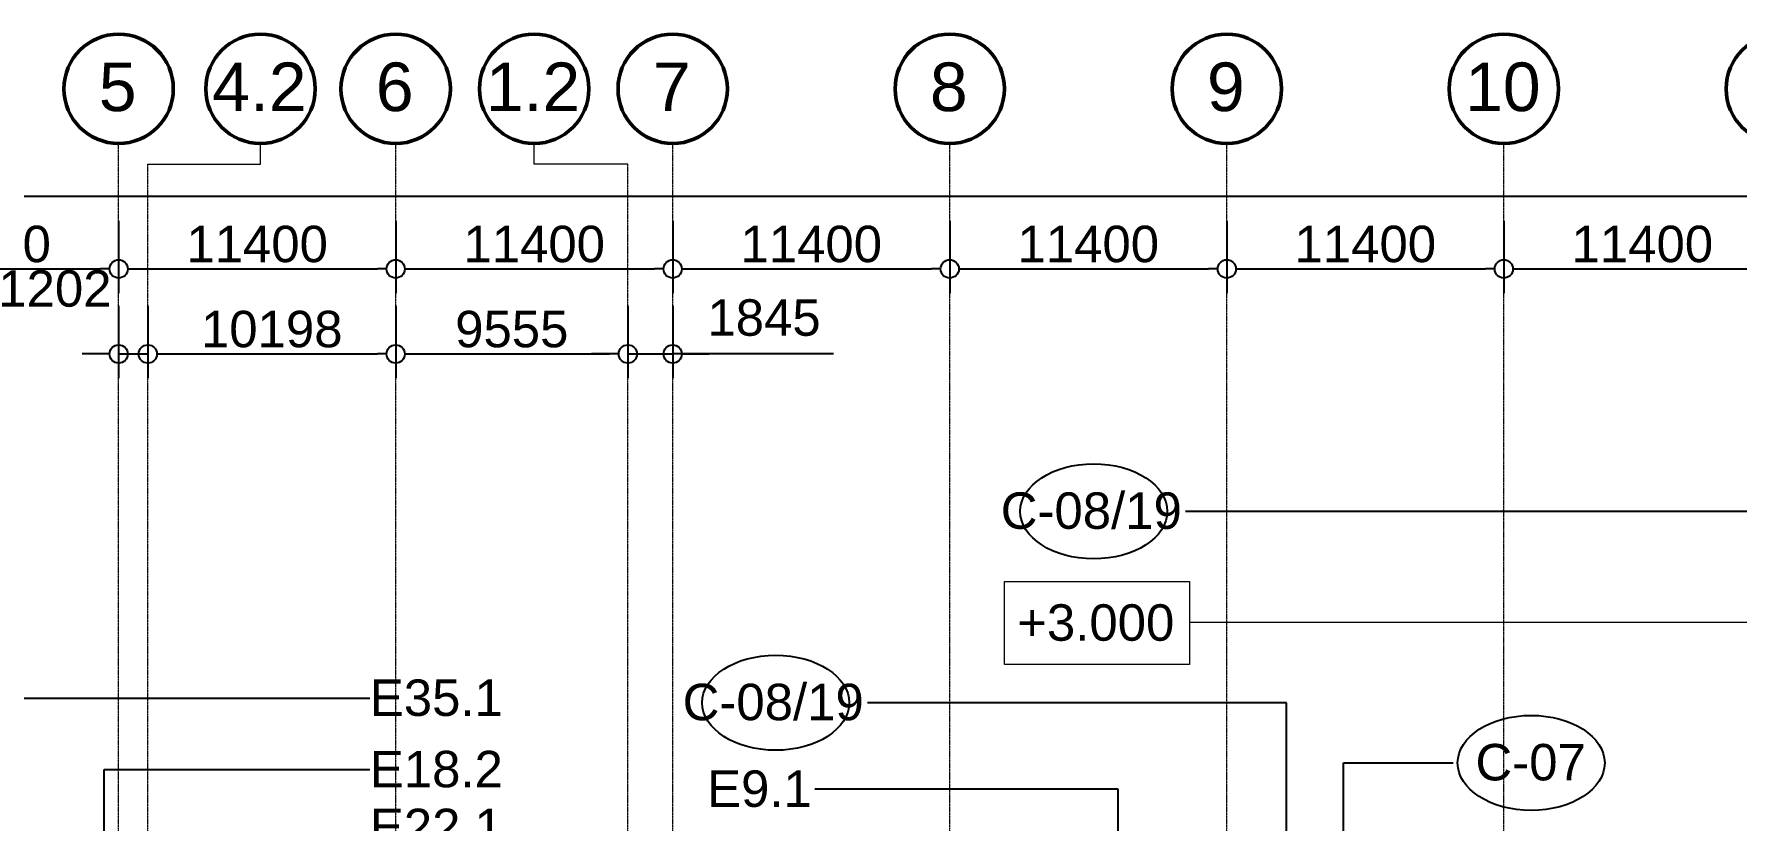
# Model space of a CAD drawing. Header units: millimetres. Extents: x -962357 to -591296, y -195428 to 59420.
# Drawn here: x -873560 to -803488, y 27048 to 59420 of the extents above; entities that cross this region are included whole.
import ezdxf

# ---------------------------------------------------------------- set-up
doc = ezdxf.new("R2010")
doc.units = ezdxf.units.MM
doc.linetypes.add('DPA_Grid _ Level 100', pattern=[10, 5.5, -1.6, 1.3, -1.6])
for name, color, linetype, lineweight in [('A-ANNO-DIMS', 1, 'Continuous', 9), ('A-ANNO-NOTE', 3, 'Continuous', 25), ('A-ROOM-IDEN', 3, 'Continuous', 25), ('G-ANNO-TEXT', 3, 'Continuous', 9), ('S-GRID', 251, 'Continuous', 9), ('S-GRID-IDEN', 3, 'Continuous', 50)]:
    doc.layers.add(name, color=color, linetype=linetype, lineweight=lineweight)
doc.styles.add('Arial', font='arial.ttf', dxfattribs={"height": 2000})
doc.styles.add('Arial_1', font='arial.ttf', dxfattribs={"height": 1500})
doc.dimstyles.new('DPA-DIM-3_0_C-C', dxfattribs={"dimscale": 304.8, "dimtxt": 1530.3891, "dimasz": 2.46063, "dimexe": 3.28084, "dimexo": 0.0625, "dimgap": 0.82021, "dimtad": 1, "dimdec": 0, "dimzin": 0, "dimdsep": 46, "dimtxsty": 'Arial_1', "dimblk1": 'DOTBLANK', "dimblk2": 'DOTBLANK', "dimsah": 1, "dimcen": 0.09, "dimdle": 3.28084, "dimadec": 8, "dimazin": 0, "dimtfac": 1, "dimtdec": 4, "dimtix": 1, "dimtmove": 0, "dimatfit": 3, "dimfxl": 6.56168, "dimfxlon": 1, "dimtvp": 1, "dimtolj": 1, "dimtzin": 0, "dimarcsym": 2})
doc.dimstyles.new('DPA-DIM-3_0_C-C_1', dxfattribs={"dimscale": 304.8, "dimtxt": 1530.3891, "dimasz": 2.46063, "dimexe": 3.28084, "dimexo": 0.0625, "dimgap": 0.82021, "dimtad": 1, "dimdec": 0, "dimzin": 0, "dimdsep": 46, "dimtxsty": 'Arial_1', "dimblk1": 'DOTBLANK', "dimblk2": 'DOTBLANK', "dimsah": 1, "dimcen": 0.09, "dimdle": 3.28084, "dimadec": 8, "dimazin": 0, "dimtfac": 1, "dimtdec": 4, "dimtix": 1, "dimtmove": 1, "dimatfit": 3, "dimfxl": 6.56168, "dimfxlon": 1, "dimtvp": 1, "dimtolj": 1, "dimtzin": 0, "dimarcsym": 2})

# ---------------------------------------------------------------- blocks, each defined once
blk = doc.blocks.new('_DotBlank')
at = {"color": 0, "linetype": 'ByBlock', "lineweight": -2}
blk.add_line((-0.5, 0), (-1, 0), dxfattribs=at)
blk.add_circle((0, 0), 0.5, dxfattribs=at)
blk = doc.blocks.new('DIMBLOCK1-4180-01 LOWER PLATFORM LEVEL - REFLECTED CEILING PLAN')
at = {"layer": 'A-ANNO-DIMS', "color": 0, "lineweight": -2, "transparency": 16777216}
for p, q in [((-913915, 54739), (-913915, 51758)), ((-624615, 54739), (-624615, 51758)), ((-913165, 52758), (-625365, 52758))]:
    blk.add_line(p, q, dxfattribs=at)
at = {"layer": 'Defpoints', "color": 0, "transparency": 16777216}
for p in [(-913915, 54758), (-624615, 54758), (-624615, 52758)]:
    blk.add_point(p, dxfattribs=at)
at = {"layer": 'A-ANNO-DIMS', "color": 0, "lineweight": -2, "transparency": 16777216, "xscale": 750, "yscale": 750, "zscale": 750, "rotation": 180}
blk.add_blockref('_DotBlank', (-913915, 52758), dxfattribs=at)
at = {"layer": 'A-ANNO-DIMS', "color": 0, "lineweight": -2, "transparency": 16777216, "xscale": 750, "yscale": 750, "zscale": 750}
blk.add_blockref('_DotBlank', (-624615, 52758), dxfattribs=at)
at = {"layer": 'A-ANNO-DIMS', "color": 0, "transparency": 16777216, "insert": (-769265, 53774), "char_height": 1500, "width": 8306.48, "attachment_point": 5, "style": 'Arial_1'}
blk.add_mtext('\\A1;289300', dxfattribs=at)
blk = doc.blocks.new('DIMBLOCK5-4180-01 LOWER PLATFORM LEVEL - REFLECTED CEILING PLAN')
at = {"layer": 'A-ANNO-DIMS', "color": 0, "lineweight": -2, "transparency": 16777216}
for p, q in [((-881480, 51739), (-881480, 48758)), ((-870080, 51739), (-870080, 48758)), ((-880730, 49758), (-870830, 49758))]:
    blk.add_line(p, q, dxfattribs=at)
at = {"layer": 'Defpoints', "color": 0, "transparency": 16777216}
for p in [(-881480, 51758), (-870080, 51758), (-870080, 49758)]:
    blk.add_point(p, dxfattribs=at)
at = {"layer": 'A-ANNO-DIMS', "color": 0, "lineweight": -2, "transparency": 16777216, "xscale": 750, "yscale": 750, "zscale": 750, "rotation": 180}
blk.add_blockref('_DotBlank', (-881480, 49758), dxfattribs=at)
at = {"layer": 'A-ANNO-DIMS', "color": 0, "lineweight": -2, "transparency": 16777216, "xscale": 750, "yscale": 750, "zscale": 750}
blk.add_blockref('_DotBlank', (-870080, 49758), dxfattribs=at)
at = {"layer": 'A-ANNO-DIMS', "color": 0, "transparency": 16777216, "insert": (-875780, 50774), "char_height": 1500, "width": 6922.07, "attachment_point": 5, "style": 'Arial_1'}
blk.add_mtext('\\A1;11400', dxfattribs=at)
blk = doc.blocks.new('DIMBLOCK6-4180-01 LOWER PLATFORM LEVEL - REFLECTED CEILING PLAN')
at = {"layer": 'A-ANNO-DIMS', "color": 0, "lineweight": -2, "transparency": 16777216}
for p, q in [((-870080, 51739), (-870080, 48758)), ((-858680, 51739), (-858680, 48758)), ((-869330, 49758), (-859430, 49758))]:
    blk.add_line(p, q, dxfattribs=at)
at = {"layer": 'Defpoints', "color": 0, "transparency": 16777216}
for p in [(-870080, 51758), (-858680, 51758), (-858680, 49758)]:
    blk.add_point(p, dxfattribs=at)
at = {"layer": 'A-ANNO-DIMS', "color": 0, "lineweight": -2, "transparency": 16777216, "xscale": 750, "yscale": 750, "zscale": 750, "rotation": 180}
blk.add_blockref('_DotBlank', (-870080, 49758), dxfattribs=at)
at = {"layer": 'A-ANNO-DIMS', "color": 0, "lineweight": -2, "transparency": 16777216, "xscale": 750, "yscale": 750, "zscale": 750}
blk.add_blockref('_DotBlank', (-858680, 49758), dxfattribs=at)
at = {"layer": 'A-ANNO-DIMS', "color": 0, "transparency": 16777216, "insert": (-864380, 50774), "char_height": 1500, "width": 6922.07, "attachment_point": 5, "style": 'Arial_1'}
blk.add_mtext('\\A1;11400', dxfattribs=at)
blk = doc.blocks.new('DIMBLOCK7-4180-01 LOWER PLATFORM LEVEL - REFLECTED CEILING PLAN')
at = {"layer": 'A-ANNO-DIMS', "color": 0, "lineweight": -2, "transparency": 16777216}
for p, q in [((-858680, 51739), (-858680, 48758)), ((-847280, 51739), (-847280, 48758)), ((-857930, 49758), (-848030, 49758))]:
    blk.add_line(p, q, dxfattribs=at)
at = {"layer": 'Defpoints', "color": 0, "transparency": 16777216}
for p in [(-858680, 51758), (-847280, 51758), (-847280, 49758)]:
    blk.add_point(p, dxfattribs=at)
at = {"layer": 'A-ANNO-DIMS', "color": 0, "lineweight": -2, "transparency": 16777216, "xscale": 750, "yscale": 750, "zscale": 750, "rotation": 180}
blk.add_blockref('_DotBlank', (-858680, 49758), dxfattribs=at)
at = {"layer": 'A-ANNO-DIMS', "color": 0, "lineweight": -2, "transparency": 16777216, "xscale": 750, "yscale": 750, "zscale": 750}
blk.add_blockref('_DotBlank', (-847280, 49758), dxfattribs=at)
at = {"layer": 'A-ANNO-DIMS', "color": 0, "transparency": 16777216, "insert": (-852980, 50774), "char_height": 1500, "width": 6922.07, "attachment_point": 5, "style": 'Arial_1'}
blk.add_mtext('\\A1;11400', dxfattribs=at)
blk = doc.blocks.new('DIMBLOCK8-4180-01 LOWER PLATFORM LEVEL - REFLECTED CEILING PLAN')
at = {"layer": 'A-ANNO-DIMS', "color": 0, "lineweight": -2, "transparency": 16777216}
for p, q in [((-847280, 51739), (-847280, 48758)), ((-835880, 51739), (-835880, 48758)), ((-846530, 49758), (-836630, 49758))]:
    blk.add_line(p, q, dxfattribs=at)
at = {"layer": 'Defpoints', "color": 0, "transparency": 16777216}
for p in [(-847280, 51758), (-835880, 51758), (-835880, 49758)]:
    blk.add_point(p, dxfattribs=at)
at = {"layer": 'A-ANNO-DIMS', "color": 0, "lineweight": -2, "transparency": 16777216, "xscale": 750, "yscale": 750, "zscale": 750, "rotation": 180}
blk.add_blockref('_DotBlank', (-847280, 49758), dxfattribs=at)
at = {"layer": 'A-ANNO-DIMS', "color": 0, "lineweight": -2, "transparency": 16777216, "xscale": 750, "yscale": 750, "zscale": 750}
blk.add_blockref('_DotBlank', (-835880, 49758), dxfattribs=at)
at = {"layer": 'A-ANNO-DIMS', "color": 0, "transparency": 16777216, "insert": (-841580, 50774), "char_height": 1500, "width": 6922.07, "attachment_point": 5, "style": 'Arial_1'}
blk.add_mtext('\\A1;11400', dxfattribs=at)
blk = doc.blocks.new('DIMBLOCK9-4180-01 LOWER PLATFORM LEVEL - REFLECTED CEILING PLAN')
at = {"layer": 'A-ANNO-DIMS', "color": 0, "lineweight": -2, "transparency": 16777216}
for p, q in [((-835880, 51739), (-835880, 48758)), ((-824480, 51739), (-824480, 48758)), ((-835130, 49758), (-825230, 49758))]:
    blk.add_line(p, q, dxfattribs=at)
at = {"layer": 'Defpoints', "color": 0, "transparency": 16777216}
for p in [(-835880, 51758), (-824480, 51758), (-824480, 49758)]:
    blk.add_point(p, dxfattribs=at)
at = {"layer": 'A-ANNO-DIMS', "color": 0, "lineweight": -2, "transparency": 16777216, "xscale": 750, "yscale": 750, "zscale": 750, "rotation": 180}
blk.add_blockref('_DotBlank', (-835880, 49758), dxfattribs=at)
at = {"layer": 'A-ANNO-DIMS', "color": 0, "lineweight": -2, "transparency": 16777216, "xscale": 750, "yscale": 750, "zscale": 750}
blk.add_blockref('_DotBlank', (-824480, 49758), dxfattribs=at)
at = {"layer": 'A-ANNO-DIMS', "color": 0, "transparency": 16777216, "insert": (-830180, 50774), "char_height": 1500, "width": 6922.07, "attachment_point": 5, "style": 'Arial_1'}
blk.add_mtext('\\A1;11400', dxfattribs=at)
blk = doc.blocks.new('DIMBLOCK10-4180-01 LOWER PLATFORM LEVEL - REFLECTED CEILING PLAN')
at = {"layer": 'A-ANNO-DIMS', "color": 0, "lineweight": -2, "transparency": 16777216}
for p, q in [((-824480, 51739), (-824480, 48758)), ((-813080, 51739), (-813080, 48758)), ((-823730, 49758), (-813830, 49758))]:
    blk.add_line(p, q, dxfattribs=at)
at = {"layer": 'Defpoints', "color": 0, "transparency": 16777216}
for p in [(-824480, 51758), (-813080, 51758), (-813080, 49758)]:
    blk.add_point(p, dxfattribs=at)
at = {"layer": 'A-ANNO-DIMS', "color": 0, "lineweight": -2, "transparency": 16777216, "xscale": 750, "yscale": 750, "zscale": 750, "rotation": 180}
blk.add_blockref('_DotBlank', (-824480, 49758), dxfattribs=at)
at = {"layer": 'A-ANNO-DIMS', "color": 0, "lineweight": -2, "transparency": 16777216, "xscale": 750, "yscale": 750, "zscale": 750}
blk.add_blockref('_DotBlank', (-813080, 49758), dxfattribs=at)
at = {"layer": 'A-ANNO-DIMS', "color": 0, "transparency": 16777216, "insert": (-818780, 50774), "char_height": 1500, "width": 6922.07, "attachment_point": 5, "style": 'Arial_1'}
blk.add_mtext('\\A1;11400', dxfattribs=at)
blk = doc.blocks.new('DIMBLOCK11-4180-01 LOWER PLATFORM LEVEL - REFLECTED CEILING PLAN')
at = {"layer": 'A-ANNO-DIMS', "color": 0, "lineweight": -2, "transparency": 16777216}
for p, q in [((-813080, 51739), (-813080, 48758)), ((-801680, 51739), (-801680, 48758)), ((-812330, 49758), (-802430, 49758))]:
    blk.add_line(p, q, dxfattribs=at)
at = {"layer": 'Defpoints', "color": 0, "transparency": 16777216}
for p in [(-813080, 51758), (-801680, 51758), (-801680, 49758)]:
    blk.add_point(p, dxfattribs=at)
at = {"layer": 'A-ANNO-DIMS', "color": 0, "lineweight": -2, "transparency": 16777216, "xscale": 750, "yscale": 750, "zscale": 750, "rotation": 180}
blk.add_blockref('_DotBlank', (-813080, 49758), dxfattribs=at)
at = {"layer": 'A-ANNO-DIMS', "color": 0, "lineweight": -2, "transparency": 16777216, "xscale": 750, "yscale": 750, "zscale": 750}
blk.add_blockref('_DotBlank', (-801680, 49758), dxfattribs=at)
at = {"layer": 'A-ANNO-DIMS', "color": 0, "transparency": 16777216, "insert": (-807380, 50774), "char_height": 1500, "width": 6922.07, "attachment_point": 5, "style": 'Arial_1'}
blk.add_mtext('\\A1;11400', dxfattribs=at)
blk = doc.blocks.new('DIMBLOCK38-4180-01 LOWER PLATFORM LEVEL - REFLECTED CEILING PLAN')
at = {"layer": 'A-ANNO-DIMS', "color": 0, "lineweight": -2, "transparency": 16777216}
for p, q in [((-849125, 48239), (-849125, 45258)), ((-847280, 48239), (-847280, 45258)), ((-849875, 46258), (-850625, 46258)), ((-849125, 46258), (-847280, 46258)), ((-849125, 46258), (-847280, 46258)), ((-840659, 46258), (-847280, 46258)), ((-846530, 46258), (-845780, 46258))]:
    blk.add_line(p, q, dxfattribs=at)
at = {"layer": 'Defpoints', "color": 0, "transparency": 16777216}
for p in [(-849125, 48258), (-847280, 48258), (-847280, 46258)]:
    blk.add_point(p, dxfattribs=at)
at = {"layer": 'A-ANNO-DIMS', "color": 0, "lineweight": -2, "transparency": 16777216, "xscale": 750, "yscale": 750, "zscale": 750}
blk.add_blockref('_DotBlank', (-849125, 46258), dxfattribs=at)
at = {"layer": 'A-ANNO-DIMS', "color": 0, "lineweight": -2, "transparency": 16777216, "xscale": 750, "yscale": 750, "zscale": 750, "rotation": 180}
blk.add_blockref('_DotBlank', (-847280, 46258), dxfattribs=at)
at = {"layer": 'A-ANNO-DIMS', "color": 0, "transparency": 16777216, "insert": (-845852, 48508), "char_height": 1500, "width": 5537.65, "attachment_point": 1, "line_spacing_factor": 0.941778, "style": 'Arial_1'}
blk.add_mtext('\\A1;1845', dxfattribs=at)
blk = doc.blocks.new('DIMBLOCK39-4180-01 LOWER PLATFORM LEVEL - REFLECTED CEILING PLAN')
at = {"layer": 'A-ANNO-DIMS', "color": 0, "lineweight": -2, "transparency": 16777216}
for p, q in [((-870080, 48239), (-870080, 45258)), ((-868878, 48239), (-868878, 45258)), ((-870830, 46258), (-871580, 46258)), ((-870080, 46258), (-868878, 46258)), ((-868128, 46258), (-867378, 46258))]:
    blk.add_line(p, q, dxfattribs=at)
at = {"layer": 'Defpoints', "color": 0, "transparency": 16777216}
for p in [(-870080, 48258), (-868878, 48258), (-868878, 46258)]:
    blk.add_point(p, dxfattribs=at)
at = {"layer": 'A-ANNO-DIMS', "color": 0, "lineweight": -2, "transparency": 16777216, "xscale": 750, "yscale": 750, "zscale": 750}
blk.add_blockref('_DotBlank', (-870080, 46258), dxfattribs=at)
at = {"layer": 'A-ANNO-DIMS', "color": 0, "lineweight": -2, "transparency": 16777216, "xscale": 750, "yscale": 750, "zscale": 750, "rotation": 180}
blk.add_blockref('_DotBlank', (-868878, 46258), dxfattribs=at)
at = {"layer": 'A-ANNO-DIMS', "color": 0, "transparency": 16777216, "insert": (-875032, 49705), "char_height": 1500, "width": 5537.65, "attachment_point": 1, "line_spacing_factor": 0.941778, "style": 'Arial_1'}
blk.add_mtext('\\A1;1202', dxfattribs=at)
blk = doc.blocks.new('DIMBLOCK40-4180-01 LOWER PLATFORM LEVEL - REFLECTED CEILING PLAN')
at = {"layer": 'A-ANNO-DIMS', "color": 0, "lineweight": -2, "transparency": 16777216}
for p, q in [((-868878, 48239), (-868878, 45258)), ((-858680, 48239), (-858680, 45258)), ((-868128, 46258), (-859430, 46258))]:
    blk.add_line(p, q, dxfattribs=at)
at = {"layer": 'Defpoints', "color": 0, "transparency": 16777216}
for p in [(-868878, 48258), (-858680, 48258), (-858680, 46258)]:
    blk.add_point(p, dxfattribs=at)
at = {"layer": 'A-ANNO-DIMS', "color": 0, "lineweight": -2, "transparency": 16777216, "xscale": 750, "yscale": 750, "zscale": 750, "rotation": 180}
blk.add_blockref('_DotBlank', (-868878, 46258), dxfattribs=at)
at = {"layer": 'A-ANNO-DIMS', "color": 0, "lineweight": -2, "transparency": 16777216, "xscale": 750, "yscale": 750, "zscale": 750}
blk.add_blockref('_DotBlank', (-858680, 46258), dxfattribs=at)
at = {"layer": 'A-ANNO-DIMS', "color": 0, "transparency": 16777216, "insert": (-863779, 47274), "char_height": 1500, "width": 6922.07, "attachment_point": 5, "style": 'Arial_1'}
blk.add_mtext('\\A1;10198', dxfattribs=at)
blk = doc.blocks.new('DIMBLOCK41-4180-01 LOWER PLATFORM LEVEL - REFLECTED CEILING PLAN')
at = {"layer": 'A-ANNO-DIMS', "color": 0, "lineweight": -2, "transparency": 16777216}
for p, q in [((-858680, 48239), (-858680, 45258)), ((-849125, 48239), (-849125, 45258)), ((-857930, 46258), (-849875, 46258))]:
    blk.add_line(p, q, dxfattribs=at)
at = {"layer": 'Defpoints', "color": 0, "transparency": 16777216}
for p in [(-858680, 48258), (-849125, 48258), (-849125, 46258)]:
    blk.add_point(p, dxfattribs=at)
at = {"layer": 'A-ANNO-DIMS', "color": 0, "lineweight": -2, "transparency": 16777216, "xscale": 750, "yscale": 750, "zscale": 750, "rotation": 180}
blk.add_blockref('_DotBlank', (-858680, 46258), dxfattribs=at)
at = {"layer": 'A-ANNO-DIMS', "color": 0, "lineweight": -2, "transparency": 16777216, "xscale": 750, "yscale": 750, "zscale": 750}
blk.add_blockref('_DotBlank', (-849125, 46258), dxfattribs=at)
at = {"layer": 'A-ANNO-DIMS', "color": 0, "transparency": 16777216, "insert": (-853902, 47274), "char_height": 1500, "width": 5537.65, "attachment_point": 5, "style": 'Arial_1'}
blk.add_mtext('\\A1;9555', dxfattribs=at)
blk = doc.blocks.new('Grid - 100 Scale-2291345-4180-01 LOWER PLATFORM LEVEL - REFLECTED CEILING PLAN')
at = {"layer": 'S-GRID-IDEN'}
blk.add_circle((0, 0), 4.5, dxfattribs=at)
blk = doc.blocks.new('Ceiling Tags - Ceiling Tags-12524960-4180-01 LOWER PLATFORM LEVEL - REFLECTED CEILING PLAN')
at = {"layer": 'A-ANNO-NOTE'}
blk.add_ellipse((0, 0), major_axis=(-6.05, 0), ratio=0.646436, dxfattribs=at)
blk = doc.blocks.new('Ceiling Tags - Ceiling Tags-9510765-4180-01 LOWER PLATFORM LEVEL - REFLECTED CEILING PLAN')
at = {"layer": 'A-ANNO-NOTE'}
blk.add_ellipse((0, 0), major_axis=(6.05, 0), ratio=0.646436, dxfattribs=at)
blk = doc.blocks.new('C-1-PP19-AR-4180-01-B_20250908-040939_EXDOWNLIGHT')
at = {"layer": 'A-ANNO-NOTE', "xscale": 500, "yscale": 500, "zscale": 500, "rotation": 180}
for p in [(-85275, 36204), (-98364, 28330)]:
    blk.add_blockref('Ceiling Tags - Ceiling Tags-12524960-4180-01 LOWER PLATFORM LEVEL - REFLECTED CEILING PLAN', p, dxfattribs=at)
at = {"layer": 'A-ANNO-NOTE', "xscale": 500, "yscale": 500, "zscale": 500}
blk.add_blockref('Ceiling Tags - Ceiling Tags-9510765-4180-01 LOWER PLATFORM LEVEL - REFLECTED CEILING PLAN', (-67275, 25854), dxfattribs=at)
at = {"layer": 'S-GRID-IDEN', "xscale": 499.9999999999995, "yscale": 499.9999999999995, "zscale": 499.9999999999995}
for p in [(-125400, 53590), (-119560, 53590), (-114000, 53590), (-108301, 53590), (-102600, 53590), (-91200, 53590), (-79800, 53590), (-68400, 53590), (-57000, 53590)]:
    blk.add_blockref('Grid - 100 Scale-2291345-4180-01 LOWER PLATFORM LEVEL - REFLECTED CEILING PLAN', p, dxfattribs=at)

msp = doc.modelspace()

# ---------------------------------------------------------------- linework, layer by layer
at = {"layer": 'A-ANNO-NOTE'}
for p, q in [((-787925.8, 39783.6), (-826177.5, 39783.6)), ((-822028.7, 31910.3), (-839266.4, 31910.3)), ((-822028.7, 7639.4), (-822028.7, 31910.3)), ((-819671.8, 29434), (-815163.9, 29434)), ((-819671.8, 7153.7), (-819671.8, 29434))]:
    msp.add_line(p, q, dxfattribs=at)
at = {"layer": 'A-ROOM-IDEN'}
for p, q in [((-876945.2, 32095.3), (-859743.1, 32095.3)), ((-870677.9, 29159.9), (-859743.1, 29159.9)), ((-870677.9, 6038.6), (-870677.9, 29159.9)), ((-828947.9, 28354), (-841434.9, 28354)), ((-828947.9, 9988.9), (-828947.9, 28354))]:
    msp.add_line(p, q, dxfattribs=at)
at = {"layer": 'G-ANNO-TEXT', "color": 250}
msp.add_line((-791364.7, 35210.7), (-826009.8, 35210.7), dxfattribs=at)
at = {"layer": 'G-ANNO-TEXT', "color": 250, "flags": 128}
msp.add_lwpolyline([(-833621.8, 36894.9), (-826009.8, 36894.9), (-826009.8, 33482.9), (-833621.8, 33482.9)], close=True, dxfattribs=at)
at = {"layer": 'S-GRID', "linetype": 'DPA_Grid _ Level 100'}
for p, q in [((-870080, -30741.3), (-870080, 54920.2)), ((-858680, -30741.3), (-858680, 54920.2)), ((-847280, -30741.3), (-847280, 54920.2)), ((-835880, -30741.3), (-835880, 54920.2)), ((-824480, -30741.3), (-824480, 54920.2)), ((-813080, -30741.3), (-813080, 54920.2)), ((-868878.1, -30741.3), (-868878.1, 54074.2)), ((-849125, -30741.3), (-849125, 54074.2))]:
    msp.add_line(p, q, dxfattribs=at)
at = {"layer": 'S-GRID'}
for p, q in [((-864240.1, 54074.2), (-864240.1, 54920.2)), ((-852980.6, 54074.2), (-852980.6, 54920.2)), ((-868878.1, 54074.2), (-864240.1, 54074.2)), ((-849125, 54074.2), (-852980.6, 54074.2))]:
    msp.add_line(p, q, dxfattribs=at)

# ---------------------------------------------------------------- block references
msp.add_blockref('C-1-PP19-AR-4180-01-B_20250908-040939_EXDOWNLIGHT', (-744680, 3580))

# ---------------------------------------------------------------- texts
at = {"layer": 'A-ANNO-NOTE', "lineweight": 9, "char_height": 1500, "attachment_point": 1, "style": 'Arial_1'}
for s, insert, width in [('C-08/19', (-833782.5, 40564.6), 9179.322), ('C-08/19', (-846871.4, 32691.3), 9179.322), ('C-07', (-814247.1, 30215.1), 5571.728)]:
    msp.add_mtext(s, dxfattribs=dict(at, insert=insert, width=width))
at = {"layer": 'A-ROOM-IDEN', "lineweight": 9, "char_height": 1500, "attachment_point": 1, "style": 'Arial_1'}
for s, insert, width in [('E35.1', (-859743.1, 32867), 6774.259), ('E18.2', (-859743.1, 29931.7), 6774.259), ('E9.1', (-845864.9, 29125.8), 5331.222), ('E22.1', (-859743.1, 27551.7), 6774.259)]:
    msp.add_mtext(s, dxfattribs=dict(at, insert=insert, width=width))
at = {"layer": 'G-ANNO-TEXT', "color": 7, "insert": (-833105.8, 35960.7), "char_height": 1500, "width": 7976.791, "attachment_point": 1, "style": 'Arial_1'}
msp.add_mtext('+3.000', dxfattribs=at)
at = {"layer": 'S-GRID-IDEN', "lineweight": 9, "char_height": 2000, "attachment_point": 1, "style": 'Arial'}
for s, insert, width in [('5', (-870896.5, 58249.7), 1883.966), ('4.2', (-866229.1, 58249.7), 4729.956), ('6', (-859496.5, 58249.7), 1883.966), ('1.2', (-854969.6, 58249.7), 4729.956), ('7', (-848096.5, 58249.7), 1883.966), ('8', (-836696.5, 58249.7), 1883.966), ('9', (-825296.5, 58249.7), 1883.966), ('10', (-814674, 58249.7), 3767.931)]:
    msp.add_mtext(s, dxfattribs=dict(at, insert=insert, width=width))

# ---------------------------------------------------------------- dimensions: what is measured, and where the dimension line sits
at = {"layer": 'A-ANNO-DIMS'}
for base, p1, p2, override, picture, middle in [((-624615, 52758), (-913915, 54758), (-624615, 54758), {"dimpost": '<>', "dimfxl": 289300}, 'DIMBLOCK1-4180-01 LOWER PLATFORM LEVEL - REFLECTED CEILING PLAN', (-769265, 53774.4)), ((-870080, 49758), (-881480, 51758), (-870080, 51758), {"dimpost": '<>', "dimfxl": 11400}, 'DIMBLOCK5-4180-01 LOWER PLATFORM LEVEL - REFLECTED CEILING PLAN', (-875780, 50773.9)), ((-858680, 49758), (-870080, 51758), (-858680, 51758), {"dimpost": '<>', "dimfxl": 11400}, 'DIMBLOCK6-4180-01 LOWER PLATFORM LEVEL - REFLECTED CEILING PLAN', (-864380, 50773.9)), ((-847280, 49758), (-858680, 51758), (-847280, 51758), {"dimpost": '<>', "dimfxl": 11400}, 'DIMBLOCK7-4180-01 LOWER PLATFORM LEVEL - REFLECTED CEILING PLAN', (-852980, 50773.9)), ((-835880, 49758), (-847280, 51758), (-835880, 51758), {"dimpost": '<>', "dimfxl": 11400}, 'DIMBLOCK8-4180-01 LOWER PLATFORM LEVEL - REFLECTED CEILING PLAN', (-841580, 50773.9)), ((-824480, 49758), (-835880, 51758), (-824480, 51758), {"dimpost": '<>', "dimfxl": 11400}, 'DIMBLOCK9-4180-01 LOWER PLATFORM LEVEL - REFLECTED CEILING PLAN', (-830180, 50773.9)), ((-813080, 49758), (-824480, 51758), (-813080, 51758), {"dimpost": '<>', "dimfxl": 11400}, 'DIMBLOCK10-4180-01 LOWER PLATFORM LEVEL - REFLECTED CEILING PLAN', (-818780, 50773.9)), ((-801680, 49758), (-813080, 51758), (-801680, 51758), {"dimpost": '<>', "dimfxl": 11400}, 'DIMBLOCK11-4180-01 LOWER PLATFORM LEVEL - REFLECTED CEILING PLAN', (-807380, 50773.9)), ((-858680, 46258), (-868878.1, 48258), (-858680, 48258), {"dimpost": '<>', "dimfxl": 10198.138815}, 'DIMBLOCK40-4180-01 LOWER PLATFORM LEVEL - REFLECTED CEILING PLAN', (-863779.1, 47273.9)), ((-849125, 46258), (-858680, 48258), (-849125, 48258), {"dimpost": '<>', "dimfxl": 9555.000007}, 'DIMBLOCK41-4180-01 LOWER PLATFORM LEVEL - REFLECTED CEILING PLAN', (-853902.5, 47273.9))]:
    dim = msp.add_linear_dim(base=base, p1=p1, p2=p2, dimstyle='DPA-DIM-3_0_C-C', override=override, dxfattribs=at)
    dim.commit()
    dim.dimension.update_dxf_attribs({"geometry": picture, "text_midpoint": middle})
for base, p1, p2, override, picture, middle in [((-868878.1, 46258), (-870080, 48258), (-868878.1, 48258), {"dimpost": '<>', "dimfxl": 1201.861185}, 'DIMBLOCK39-4180-01 LOWER PLATFORM LEVEL - REFLECTED CEILING PLAN', (-872263.4, 47455.4)), ((-847280, 46258), (-849125, 48258), (-847280, 48258), {"dimpost": '<>', "dimfxl": 1844.999993}, 'DIMBLOCK38-4180-01 LOWER PLATFORM LEVEL - REFLECTED CEILING PLAN', (-843083.5, 47455.4))]:
    dim = msp.add_linear_dim(base=base, p1=p1, p2=p2, dimstyle='DPA-DIM-3_0_C-C_1', override=override, dxfattribs=at)
    dim.commit()
    dim.dimension.update_dxf_attribs({"geometry": picture, "text_midpoint": middle, "dimtype": 160})

doc.saveas('drawing.dxf')
